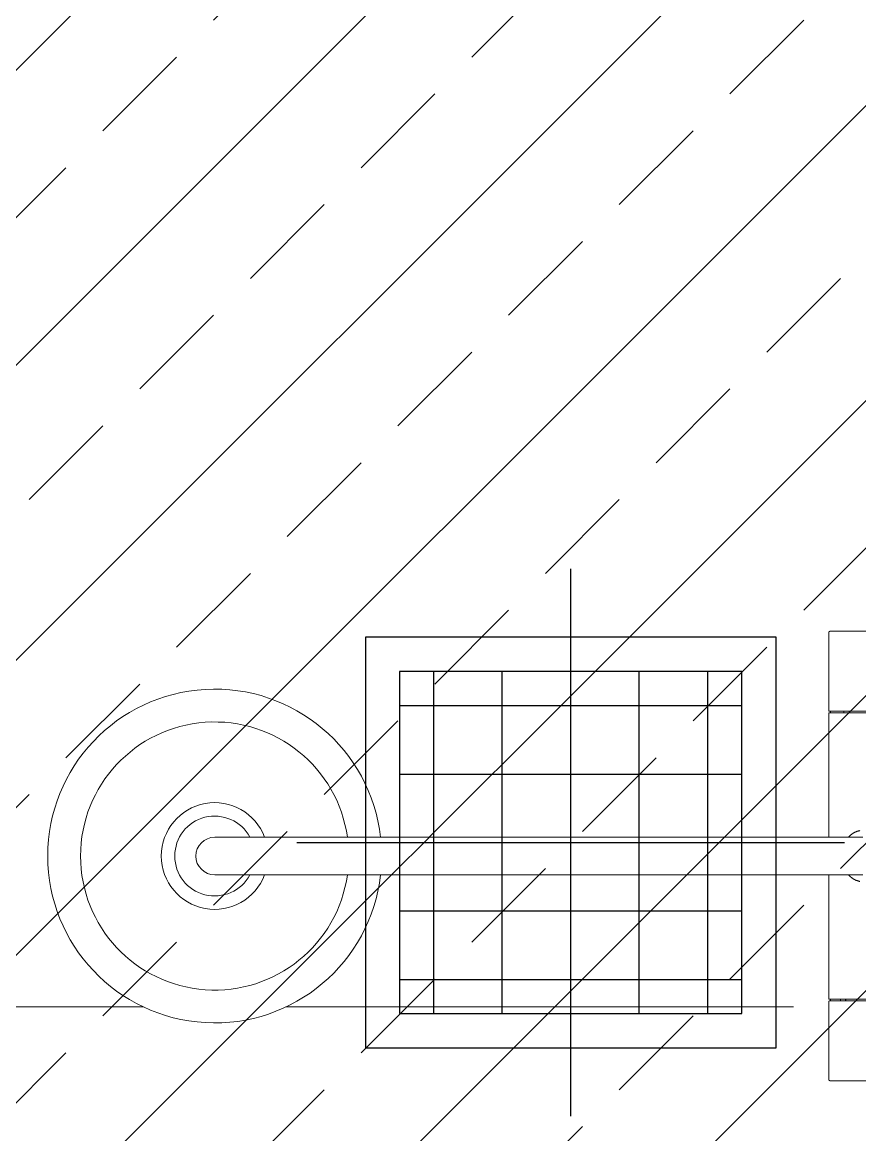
# Model space of a CAD drawing. Header units: millimetres. Extents: x -343543 to 400519, y -115663 to 104219.
# Drawn here: x -227723 to -227213, y 5922 to 6599 of the extents above; entities that cross this region are included whole.
import ezdxf
from ezdxf.xclip import XClip

# ---------------------------------------------------------------- set-up
doc = ezdxf.new("R2010")
doc.units = ezdxf.units.MM
doc.header["$XCLIPFRAME"] = 0
doc.linetypes.add('XREF MAT BANG TUONG XAY$0$CENTER', pattern=[50.8, 31.75, -6.35, 6.35, -6.35])
doc.layers.get('0').update_dxf_attribs({"color": 231, "lineweight": 0})
for name, color, linetype, lineweight in [('A-PATT', 252, 'Continuous', 9), ('A-SYMBOLS', 10, 'Continuous', 13), ('XREF MAT BANG TUONG XAY$0$01.Xref _MB T1$0$A-FURN', 8, 'Continuous', 5), ('XREF MAT BANG TUONG XAY$0$01.Xref _MB T1$0$A-TEXT', 8, 'Continuous', 25), ('XREF MAT BANG TUONG XAY$0$A-GRID', 8, 'XREF MAT BANG TUONG XAY$0$CENTER', 15)]:
    doc.layers.add(name, color=color, linetype=linetype, lineweight=lineweight)
doc.layers.add('INNO-GIOTHAI', color=20, linetype='Continuous')

# ---------------------------------------------------------------- blocks, each defined once
blk = doc.blocks.new('XREF MAT BANG TUONG XAY$0$00.xref_IKIGAI_Truc')
at = {"layer": 'XREF MAT BANG TUONG XAY$0$A-GRID', "color": 8, "ltscale": 20}
blk.add_lwpolyline([(-2907.53, 6000), (42750, 6000)], dxfattribs=at)
blk = doc.blocks.new('XREF MAT BANG TUONG XAY$0$xref_IKIGAI_Cot')
at = {"layer": 'XREF MAT BANG TUONG XAY$0$A-GRID', "color": 8, "ltscale": 20}
blk.add_lwpolyline([(-2907.53, 6000), (42750, 6000)], dxfattribs=at)
blk = doc.blocks.new('*U200')
at = {"color": 8}
blk.add_line((134.59, -95.89), (134.59, -56.21), dxfattribs=at)
for points in [[(-134.67, -56.21), (-134.67, -95.89), (-134.65, -95.89), (-134.65, -95.98), (-134.62, -95.98), (-134.62, -96.03), (-134.59, -96.03), (-134.59, -96.09), (-134.56, -96.09), (-134.56, -96.11), (-134.53, -96.14), (-134.53, -96.17), (-134.51, -96.17), (-134.51, -96.2), (-134.48, -96.2), (-134.48, -96.23), (-134.45, -96.23), (-134.45, -96.26), (-134.42, -96.26), (-134.4, -96.28), (-134.37, -96.28), (-134.37, -96.31), (-134.34, -96.31), (-134.31, -96.34), (-134.28, -96.34), (-134.28, -96.37), (-134.2, -96.37), (-134.2, -96.39), (-134.12, -96.39), (-134.12, -96.42)], [(134.03, -96.42), (134.03, -96.39), (134.12, -96.39), (134.14, -96.37), (134.2, -96.37), (134.2, -96.34), (134.23, -96.34), (134.26, -96.31), (134.28, -96.31), (134.28, -96.28), (134.34, -96.28), (134.34, -96.26), (134.37, -96.26), (134.37, -96.23), (134.39, -96.23), (134.39, -96.2), (134.43, -96.2), (134.43, -96.17), (134.45, -96.17), (134.45, -96.14), (134.48, -96.11), (134.48, -96.09), (134.51, -96.09), (134.51, -96.03), (134.54, -96.03), (134.54, -95.98), (134.56, -95.98), (134.56, -95.89), (134.59, -95.89)]]:
    blk.add_lwpolyline(points, dxfattribs=at)
blk.add_wipeout([(16.89, -365.71), (22.49, -366.84), (28.02, -368.28), (33.45, -370.04), (38.78, -372.11), (43.98, -374.48), (49.04, -377.14), (53.93, -380.08), (58.65, -383.3), (63.18, -386.79), (67.5, -390.53), (71.6, -394.5), (75.47, -398.71), (79.09, -403.13), (82.45, -407.75), (85.55, -412.55), (88.36, -417.53), (90.89, -422.65), (93.12, -427.91), (95.04, -433.29), (96.65, -438.77), (97.95, -444.34), (98.93, -449.97), (99.59, -455.64), (99.91, -461.35), (99.92, -467.06), (99.6, -472.76), (98.95, -478.44), (97.98, -484.07), (96.69, -489.64), (95.08, -495.12), (93.16, -500.5), (90.94, -505.77), (88.42, -510.89), (85.61, -515.87), (82.53, -520.68), (79.17, -525.3), (75.56, -529.73), (71.69, -533.94), (67.6, -537.92), (63.28, -541.66), (58.76, -545.15), (54.04, -548.38), (49.15, -551.33), (44.1, -554), (38.9, -556.37), (33.58, -558.45), (28.14, -560.21), (22.62, -561.67), (17.02, -562.8), (11.36, -563.61), (5.67, -564.1), (-0.04, -564.27), (-5.75, -564.1), (-11.45, -563.61), (-17.1, -562.8), (-22.7, -561.67), (-28.23, -560.21), (-33.66, -558.45), (-38.98, -556.37), (-44.18, -554), (-49.23, -551.33), (-54.13, -548.38), (-58.84, -545.15), (-63.37, -541.66), (-67.68, -537.92), (-71.78, -533.94), (-75.64, -529.73), (-79.26, -525.3), (-82.61, -520.68), (-85.7, -515.87), (-88.51, -510.89), (-91.02, -505.77), (-93.25, -500.5), (-95.16, -495.12), (-96.77, -489.64), (-98.06, -484.07), (-99.03, -478.44), (-99.68, -472.76), (-100, -467.06), (-100, -461.35), (-99.67, -455.64), (-99.01, -449.97), (-98.04, -444.34), (-96.74, -438.77), (-95.12, -433.29), (-93.2, -427.91), (-90.97, -422.65), (-88.45, -417.53), (-85.63, -412.55), (-82.54, -407.75), (-79.18, -403.13), (-75.56, -398.71), (-71.69, -394.5), (-67.59, -390.53), (-63.27, -386.79), (-58.74, -383.3), (-54.02, -380.08), (-49.12, -377.14), (-44.07, -374.48), (-38.87, -372.11), (-33.54, -370.04), (-28.1, -368.28), (-22.58, -366.84), (-16.97, -365.71), (-11.32, -364.9), (-11.32, -116.92), (-11.32, -76.05), (-11.24, -74.7), (-10.99, -73.36), (-10.59, -72.06), (-10.03, -70.81), (-9.32, -69.65), (-8.48, -68.58), (-7.52, -67.61), (-6.45, -66.77), (-5.28, -66.07), (-4.04, -65.51), (-2.74, -65.11), (-1.4, -64.86), (-0.04, -64.78), (1.32, -64.86), (2.66, -65.11), (3.96, -65.51), (5.2, -66.07), (6.36, -66.77), (7.43, -67.61), (8.4, -68.58), (9.24, -69.65), (9.94, -70.81), (10.5, -72.06), (10.91, -73.36), (11.15, -74.7), (11.23, -76.05), (11.23, -116.92), (11.23, -364.9)], dxfattribs=at)
for p, q in [((-86.78, -96.03), (-86.78, -56.07)), ((-11.32, -76.05), (-11.32, -116.92)), ((11.23, -76.05), (11.23, -116.92)), ((-134.12, -96.42), (-87.12, -96.42)), ((87.03, -96.42), (134.03, -96.42)), ((-11.32, -116.92), (-11.32, -464.27)), ((11.23, -116.92), (11.23, -464.27))]:
    blk.add_line(p, q, dxfattribs=at)
for points in [[(-85.89, -96.42), (-85.89, -55.69)], [(85.8, -96.42), (85.8, -55.69)], [(86.7, -56.1), (86.7, -96.01), (86.73, -96.01), (86.73, -96.14), (86.75, -96.14), (86.75, -96.2), (86.79, -96.2), (86.79, -96.23), (86.81, -96.26), (86.81, -96.28), (86.84, -96.28), (86.87, -96.31), (86.89, -96.34), (86.93, -96.34), (86.93, -96.37), (86.98, -96.37), (86.98, -96.39), (87.03, -96.39), (87.03, -96.42)], [(-15.24, -77.87), (-15.21, -78.04), (-15.18, -78.21), (-15.12, -78.38), (-15.1, -78.54), (-15.04, -78.72), (-15.02, -78.88), (-14.96, -79.05), (-14.85, -79.38), (-14.79, -79.55), (-14.74, -79.72), (-14.68, -79.86), (-14.62, -80.03), (-14.57, -80.2), (-14.48, -80.34), (-14.43, -80.5), (-14.34, -80.64), (-14.26, -80.81), (-14.18, -80.98), (-14.12, -81.12), (-14.04, -81.26), (-13.95, -81.43), (-13.87, -81.56), (-13.76, -81.7), (-13.67, -81.85), (-13.59, -82.01), (-13.48, -82.16), (-13.39, -82.29), (-13.28, -82.44), (-13.2, -82.58), (-13.09, -82.71), (-12.97, -82.85), (-12.86, -82.96), (-12.78, -83.1), (-12.66, -83.24), (-12.55, -83.39), (-12.44, -83.5), (-12.3, -83.64), (-12.19, -83.75), (-12.08, -83.89), (-11.96, -84), (-11.82, -84.12), (-11.71, -84.25), (-11.57, -84.36), (-11.46, -84.47), (-11.33, -84.59), (-11.32, -84.6)], [(11.23, -84.61), (11.3, -84.55), (11.41, -84.44), (11.55, -84.34), (11.65, -84.22), (11.77, -84.08), (11.91, -83.97), (12.02, -83.86), (12.14, -83.72), (12.28, -83.61), (12.39, -83.47), (12.5, -83.33), (12.61, -83.22), (12.72, -83.07), (12.8, -82.94), (12.92, -82.8), (13.03, -82.69), (13.14, -82.55), (13.22, -82.41), (13.33, -82.27), (13.42, -82.09), (13.53, -81.96), (13.61, -81.82), (13.7, -81.68), (13.78, -81.54), (13.87, -81.37), (13.95, -81.23), (14.04, -81.08), (14.12, -80.92), (14.2, -80.79), (14.28, -80.61), (14.34, -80.45), (14.43, -80.31), (14.48, -80.14), (14.57, -79.96), (14.62, -79.83), (14.68, -79.67), (14.73, -79.49), (14.79, -79.33), (14.85, -79.16), (14.9, -79), (14.93, -78.85), (14.99, -78.69), (15.02, -78.51), (15.07, -78.35), (15.1, -78.18), (15.13, -78), (15.18, -77.85)], [(-86.78, -83.97), (-85.89, -83.97)], [(-86.78, -84.2), (-85.89, -84.2)], [(86.7, -86.24), (85.8, -86.24)], [(86.7, -86.46), (85.8, -86.46)], [(-86.78, -87.33), (-85.89, -87.33)], [(-86.78, -87.44), (-85.89, -87.44)], [(86.7, -89.32), (85.8, -89.32)], [(86.7, -89.4), (85.8, -89.4)], [(-87.12, -96.42), (-87.12, -96.39), (-87.06, -96.39), (-87.06, -96.37), (-87.01, -96.37), (-87.01, -96.34), (-86.95, -96.34), (-86.95, -96.31), (-86.92, -96.31), (-86.92, -96.28), (-86.9, -96.28), (-86.9, -96.26), (-86.87, -96.23), (-86.87, -96.2), (-86.83, -96.2), (-86.83, -96.14), (-86.81, -96.14), (-86.81, -96.03), (-86.78, -96.03)], [(-85.89, -95.48), (-86.78, -95.48)], [(-11.32, -96.42), (-85.89, -96.42)], [(85.8, -96.42), (11.23, -96.42)], [(86.7, -95.48), (85.8, -95.48)]]:
    blk.add_lwpolyline(points, dxfattribs=at)
for radius, start, end in [(100, 96.47432, 83.52568), (80.32, 98.07061, 81.92939), (31.98, 110.64859, 69.35141), (23.91, 118.13847, 61.86153), (11.28, 180, 0)]:
    blk.add_arc((-0.04, -464.27), radius, start, end, dxfattribs=at)
blk = doc.blocks.new('XREF MAT BANG TUONG XAY$0$01.Xref _MB T1$0$Phong tam')
at = {"layer": 'XREF MAT BANG TUONG XAY$0$01.Xref _MB T1$0$A-FURN', "color": 8, "xscale": -1.016000000000006, "yscale": 1.016000000000006, "zscale": 1.016000000000006, "rotation": 90}
blk.add_blockref('*U200', (-4325, 3091.71), dxfattribs=at)
blk = doc.blocks.new('01.Xref _MB T1')
at = {"color": 8}
blk.add_blockref('XREF MAT BANG TUONG XAY$0$00.xref_IKIGAI_Truc', (0.00011, 0), dxfattribs=at)
ref = blk.add_blockref('XREF MAT BANG TUONG XAY$0$xref_IKIGAI_Cot', (-0.00927, -0.00001), dxfattribs=at)
XClip(ref).set_block_clipping_path([(-1610.3425959283, -2225.6693134198), (41829.1295208634, 21555.8819575264)])
at = {"layer": 'XREF MAT BANG TUONG XAY$0$01.Xref _MB T1$0$A-TEXT', "color": 8, "xscale": -1}
blk.add_blockref('XREF MAT BANG TUONG XAY$0$01.Xref _MB T1$0$Phong tam', (31395.0001, 2999.99999), dxfattribs=at)
blk = doc.blocks.new('CUA GIO HOI')
at = {"linetype": 'Continuous'}
for p, q in [((-83.33, 104.17), (-83.33, -104.17)), ((-41.67, 104.17), (-41.67, -104.17)), ((0, 104.17), (0, -104.17)), ((41.67, 104.17), (41.67, -104.17)), ((83.33, 104.17), (83.33, -104.17)), ((104.17, 83.33), (-104.17, 83.33)), ((104.17, 41.67), (-104.17, 41.67)), ((104.17, 0), (-104.17, 0)), ((104.17, -41.67), (-104.17, -41.67)), ((104.17, -83.33), (-104.17, -83.33))]:
    blk.add_line(p, q, dxfattribs=at)
at = {"flags": 128}
for points in [[(0, 166.67), (0, -166.67)], [(166.67, 0), (-166.67, 0)]]:
    blk.add_lwpolyline(points, dxfattribs=at)
for points in [[(125, 125), (-125, 125), (-125, -125), (125, -125)], [(104.17, 104.17), (-104.17, 104.17), (-104.17, -104.17), (104.17, -104.17)]]:
    blk.add_lwpolyline(points, close=True, dxfattribs=at)

msp = doc.modelspace()

# ---------------------------------------------------------------- block references
at = {"layer": 'A-SYMBOLS'}
msp.add_blockref('01.Xref _MB T1', (-262854.02, 0), dxfattribs=at)

# ---------------------------------------------------------------- next in the draw order: hatches: boundary and pattern name
at = {"layer": 'A-PATT'}
h = msp.add_hatch(dxfattribs=at)
h.set_pattern_fill('ANSI33', color=256, scale=20, double=1)
h.set_pattern_definition([(45, (-262854.02, -1e-05), (-89.80256, 89.80256), []), (45, (-262764.22, -1e-05), (-89.80256, 89.80256), [63.5, -31.75])])
h.paths.add_polyline_path([(-227039.02, 9965), (-231224.02, 9965), (-231224.02, 8980), (-230029.03, 8980), (-230029.03, 8835), (-231224.03, 8835), (-231224.03, 7855), (-230029.03, 7855), (-230029.03, 7710), (-231224.03, 7710), (-231224.03, 6730), (-230029.03, 6730), (-230029.03, 6585), (-231224.03, 6585), (-231224.03, 5605), (-230029.03, 5605), (-230029.03, 5460), (-231224.03, 5460), (-231224.03, 4480), (-229674.03, 4480), (-229674.03, 4135), (-229819.03, 4135), (-229819.03, 4335), (-231224.03, 4335), (-231224.03, 3235), (-229819.03, 3235), (-229819.03, 3435), (-229674.03, 3435), (-229674.03, 3235), (-228584.03, 3235), (-228584.03, 3435), (-228439.03, 3435), (-228439.03, 3235), (-227129.01, 3235), (-227129.01, 3425), (-227039.01, 3425), (-227039.01, 4335), (-228439.03, 4335), (-228439.03, 4135), (-228584.03, 4135), (-228584.03, 4480), (-227039.02, 4480)])

# ---------------------------------------------------------------- next in the draw order: block references
at = {"layer": 'INNO-GIOTHAI', "rotation": 180}
msp.add_blockref('CUA GIO HOI', (-227389.01, 6100), dxfattribs=at)

doc.saveas('drawing.dxf')
